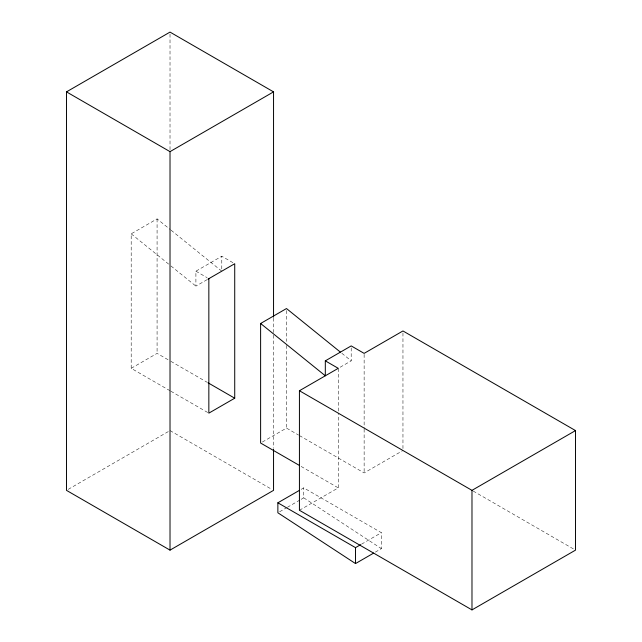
<?xml version="1.0" encoding="UTF-8"?>
<svg xmlns="http://www.w3.org/2000/svg" width="642" height="642" viewBox="0 0 642 642"><rect width="100%" height="100%" fill="white"/><g stroke="black" fill="none" stroke-linecap="round" stroke-linejoin="round"><path stroke-width="0.48" stroke-dasharray="3.21 2.41" d="M170.018 390.737L131.193 368.323L131.193 233.832L157.081 218.89L170.331 229.603M207.117 279.655L195.906 286.131L195.906 271.189L221.787 256.246L232.998 262.722M131.193 368.323L157.081 353.381L170.018 360.852M68.213 489.364L168.292 431.584M351.198 347.9L351.198 360.852L338.254 368.323L338.254 412.156M262.337 442.041L286.493 428.094L298.57 435.067M301.154 489.364L303.746 487.864L381.388 532.691L381.388 548.629L375.353 552.12M279.591 511.778L286.493 507.79M287.351 507.292L300.296 499.821M301.154 499.324L303.746 497.831L303.746 487.864M299.429 510.278L338.254 487.864L338.254 413.151M299.429 435.565L364.134 472.921L402.959 450.507M361.55 544.151L381.388 532.691M195.906 271.189L207.117 277.665M473.194 491.058L573.771 549.127M170.884 361.35L207.117 382.271M170.884 391.235L208.843 413.151M301.154 466.445L338.254 487.864M170.018 430.589L271.823 489.364M303.746 497.831L381.388 548.629M341.841 353.285L351.198 360.852M171.109 230.229L221.787 271.189L221.787 256.246M131.193 233.832L170.178 265.339M170.957 265.973L195.906 286.131M402.959 332.957L402.959 448.517M364.134 354.376L364.134 428.094M364.134 429.089L364.134 472.921M286.493 310.543L286.493 341.424M286.493 345.404L286.493 428.094M273.548 318.151L273.548 334.169M273.548 335.172L273.548 448.309M170.018 34.106L170.018 150.244M157.081 218.89L157.081 353.381"/><path stroke-width="0.96" d="M273.548 449.304L273.548 490.36L170.018 550.13L66.487 490.36L66.487 91.87L170.018 32.1L273.548 91.87L273.548 317.148M66.487 91.87L170.018 151.64L273.548 91.87M207.984 279.158L234.723 263.718L234.723 398.209L208.843 413.151L208.843 278.66M299.429 465.45L260.612 443.036L260.612 323.488L286.493 308.545L340.284 352.025M325.317 360.852L351.198 345.902L364.134 353.373L402.959 330.959L575.513 430.581L575.513 550.13L471.982 609.9L299.429 510.278L299.429 390.737L338.254 368.323L325.317 360.852L325.317 375.795L260.612 323.488M373.628 553.115L355.507 563.572L277.866 512.773L277.866 502.806L299.429 490.36M277.866 502.806L355.507 547.642L360.684 544.649M299.429 390.737L471.982 490.352L575.513 430.581M207.984 382.768L234.723 398.209M471.982 490.352L471.982 609.9M355.507 547.642L355.507 563.572M170.018 151.64L170.018 550.13"/></g></svg>
